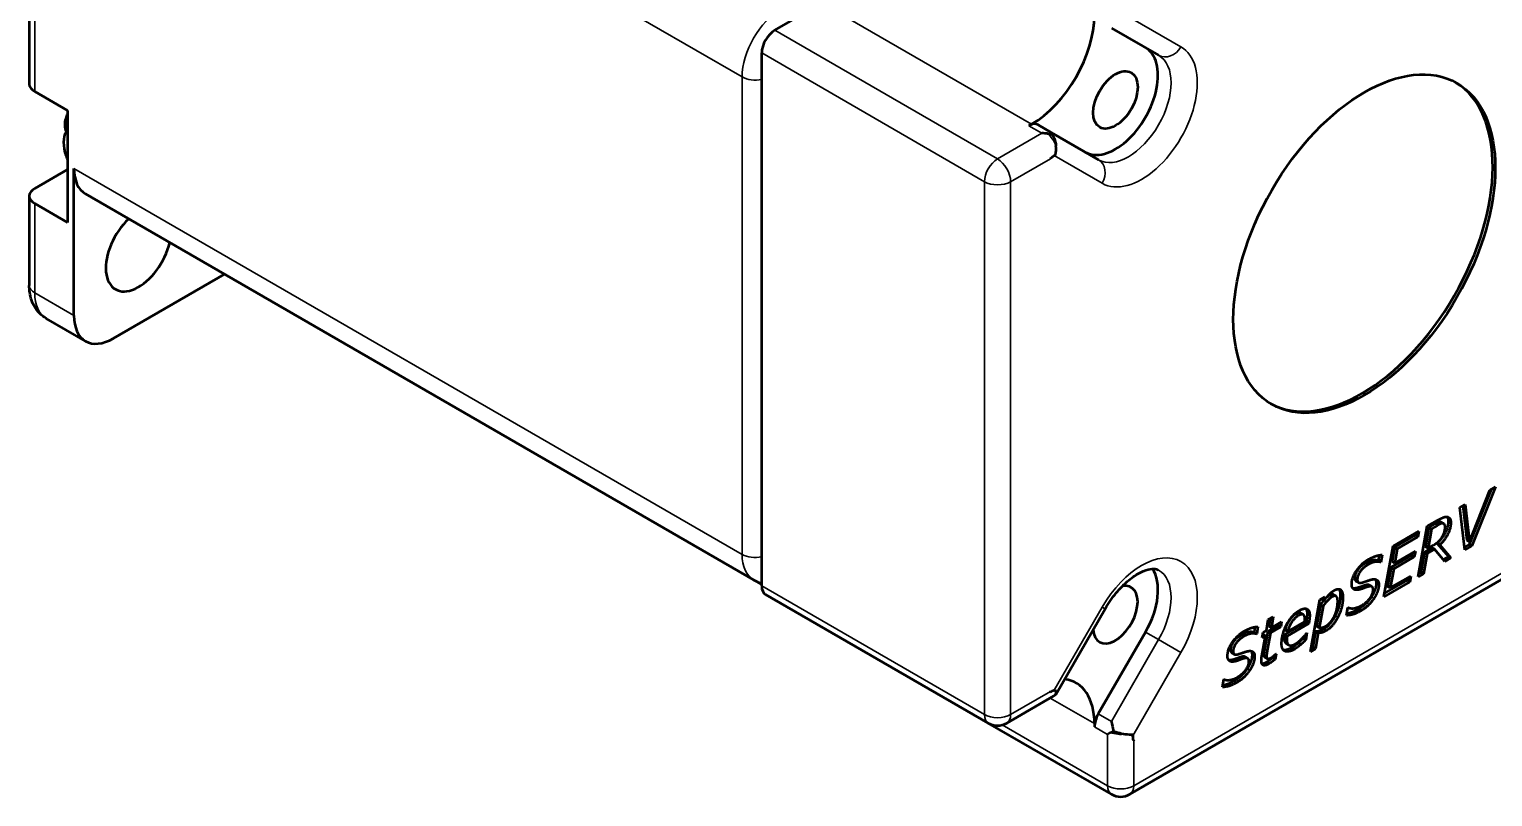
# Model space of a CAD drawing. Header units: millimetres. Extents: x -582 to 755, y -119 to 351.
# Drawn here: x -202.7 to -123.7, y 216.6 to 258 of the extents above; entities that cross this region are included whole.
import ezdxf

# ---------------------------------------------------------------- set-up
doc = ezdxf.new("R2010")
doc.units = ezdxf.units.MM
doc.header["$LTSCALE"] = 1.2
doc.layers.add('외형선(ISO)', color=7, linetype='Continuous', lineweight=50)
doc.layers.add('좁은 외형선(ISO)', color=7, linetype='Continuous', lineweight=35)

msp = doc.modelspace()

# ---------------------------------------------------------------- linework, layer by layer
at = {"layer": '외형선(ISO)', "color": 0}
for p, q in [((-202.7284, 285.8661), (-202.7284, 255.0841)), ((-162.4839, 257.9827), (-159.9383, 259.4524)), ((-144.3163, 258.105), (-141.767, 256.6331)), ((-163.191, 228.0173), (-163.191, 256.758)), ((-202.4355, 254.6759), (-200.6677, 253.6553)), ((-200.6677, 253.6553), (-200.6677, 247.6132)), ((-148.6246, 252.9204), (-148.7734, 252.8345)), ((-147.5663, 252.4758), (-148.2734, 252.8841)), ((-147.7688, 252.408), (-147.7687, 252.408)), ((-145.017, 251.004), (-147.5663, 252.4758)), ((-200.6677, 250.4709), (-202.4355, 249.4503)), ((-200.3141, 242.5917), (-200.3141, 250.5363)), ((-147.628, 251.068), (-147.6282, 251.0682)), ((-147.628, 251.068), (-147.6092, 251.0572)), ((-202.7284, 249.0421), (-202.7284, 244.2247)), ((-199.6928, 249.1629), (-163.6304, 228.3423)), ((-200.6677, 247.6132), (-202.4355, 248.6338)), ((-192.1913, 244.8319), (-198.1928, 241.367)), ((-199.6928, 241.2184), (-201.8141, 242.4432)), ((-123.8177, 233.2245), (-124.996, 230.258)), ((-124.9844, 230.3973), (-123.89, 233.1827)), ((-123.5921, 233.3547), (-124.8545, 230.1764)), ((-123.89, 233.1827), (-123.5921, 233.3547)), ((-125.5126, 232.2459), (-125.2199, 232.4149)), ((-125.3435, 232.3436), (-125.1258, 230.479)), ((-125.2199, 232.4149), (-124.9844, 230.3973)), ((-127.2685, 231.2321), (-126.6919, 231.5651)), ((-125.2303, 229.9594), (-125.5126, 232.2459)), ((-118.4261, 231.1521), (-143.3163, 216.7817)), ((-129.1128, 230.1674), (-127.717, 230.9732)), ((-127.9139, 230.7469), (-129.0273, 230.104)), ((-127.8912, 230.8726), (-127.9139, 230.7469)), ((-127.7724, 230.6653), (-127.9139, 230.7469)), ((-127.717, 230.9732), (-127.7724, 230.6653)), ((-127.7586, 228.4997), (-127.2685, 231.2321)), ((-127.1796, 231.1788), (-127.3666, 230.129)), ((-127.0382, 231.0972), (-127.2252, 230.0474)), ((-126.861, 231.3628), (-127.1796, 231.1788)), ((-127.0382, 231.0972), (-127.1796, 231.1788)), ((-126.7196, 231.2811), (-127.0382, 231.0972)), ((-126.3713, 231.3691), (-126.5127, 231.4508)), ((-129.6028, 227.4349), (-129.1128, 230.1674)), ((-129.0273, 230.104), (-129.1659, 229.3302)), ((-128.8859, 230.0224), (-129.0273, 230.104)), ((-128.8859, 230.0224), (-129.0244, 229.2485)), ((-129.0244, 229.2485), (-127.9092, 229.8924)), ((-127.7724, 230.6653), (-128.8859, 230.0224)), ((-127.9092, 229.8924), (-127.9647, 229.5845)), ((-127.0151, 230.072), (-127.4186, 229.8391)), ((-127.2252, 230.0474), (-127.3666, 230.129)), ((-126.8737, 229.9904), (-127.2772, 229.7574)), ((-127.2252, 230.0474), (-126.9274, 230.2193)), ((-126.8737, 229.9904), (-127.0151, 230.072)), ((-126.3161, 229.3325), (-126.8737, 229.9904)), ((-126.738, 230.31), (-126.1268, 229.6051)), ((-126.5966, 230.2283), (-126.738, 230.31)), ((-126.5966, 230.2283), (-125.9853, 229.5235)), ((-124.996, 230.258), (-125.2491, 230.1118)), ((-124.8545, 230.1764), (-125.2303, 229.9594)), ((-124.9844, 230.3973), (-125.1258, 230.479)), ((-124.8545, 230.1764), (-124.996, 230.258)), ((-129.914, 229.3822), (-129.9347, 229.3702)), ((-129.7933, 229.2885), (-129.9347, 229.3702)), ((-129.8662, 229.6706), (-129.914, 229.3822)), ((-129.7725, 229.3005), (-129.914, 229.3822)), ((-129.7725, 229.3005), (-129.7933, 229.2885)), ((-129.7085, 229.6875), (-129.7725, 229.3005)), ((-128.1061, 229.6661), (-129.2213, 229.0223)), ((-129.0244, 229.2485), (-129.1659, 229.3302)), ((-127.9647, 229.5845), (-129.0799, 228.9406)), ((-128.0835, 229.7918), (-128.1061, 229.6661)), ((-127.9647, 229.5845), (-128.1061, 229.6661)), ((-127.4186, 229.8391), (-127.6143, 228.7463)), ((-127.2772, 229.7574), (-127.4729, 228.6647)), ((-127.2772, 229.7574), (-127.4186, 229.8391)), ((-126.1268, 229.6051), (-126.409, 229.4422)), ((-125.9853, 229.5235), (-126.3161, 229.3325)), ((-125.9853, 229.5235), (-126.1268, 229.6051)), ((-163.191, 228.0886), (-163.6304, 228.3423)), ((-128.3468, 228.3234), (-129.5702, 227.6171)), ((-129.2213, 229.0223), (-129.4066, 227.9875)), ((-129.0799, 228.9406), (-129.2652, 227.9058)), ((-129.2652, 227.9058), (-128.1499, 228.5497)), ((-129.0799, 228.9406), (-129.2213, 229.0223)), ((-128.3242, 228.4491), (-128.3468, 228.3234)), ((-128.2054, 228.2418), (-128.3468, 228.3234)), ((-128.1499, 228.5497), (-128.2054, 228.2418)), ((-127.4729, 228.6647), (-127.7586, 228.4997)), ((-127.6143, 228.7463), (-127.7259, 228.6819)), ((-127.4729, 228.6647), (-127.6143, 228.7463)), ((-150.9631, 220.6193), (-162.9839, 227.5595)), ((-132.1892, 227.4616), (-132.3306, 227.5432)), ((-130.9727, 228.1936), (-131.1141, 228.2752)), ((-130.2558, 227.9765), (-130.3972, 228.0582)), ((-128.2054, 228.2418), (-129.6028, 227.4349)), ((-129.2652, 227.9058), (-129.4066, 227.9875)), ((-147.3199, 222.1619), (-144.651, 226.7846)), ((-133.5719, 224.4655), (-133.0679, 227.272)), ((-133.0327, 227.0037), (-133.2405, 225.8419)), ((-132.8913, 226.922), (-133.0991, 225.7603)), ((-133.0679, 227.272), (-132.8013, 227.4259)), ((-132.8913, 226.922), (-133.0327, 227.0037)), ((-132.9751, 227.3256), (-132.9808, 227.2936)), ((-132.8394, 227.212), (-132.9808, 227.2936)), ((-132.8013, 227.4259), (-132.8394, 227.212)), ((-131.6237, 226.4281), (-131.5544, 226.8421)), ((-131.5544, 226.8421), (-131.5354, 226.853)), ((-135.9512, 225.6073), (-135.8456, 226.1962)), ((-135.8456, 226.1962), (-135.5772, 226.3512)), ((-135.7513, 226.2506), (-135.8242, 225.8439)), ((-135.5772, 226.3512), (-135.6828, 225.7623)), ((-135.6828, 225.7623), (-135.1304, 226.0812)), ((-135.3035, 225.9813), (-135.3203, 225.8849)), ((-135.1304, 226.0812), (-135.1789, 225.8033)), ((-133.8033, 226.0649), (-134.9774, 225.387)), ((-133.6619, 225.9832), (-134.836, 225.3054)), ((-134.7979, 225.5553), (-133.8853, 226.0822)), ((-133.9586, 226.4695), (-134.1, 226.5512)), ((-133.6619, 225.9832), (-133.8033, 226.0649)), ((-142.4742, 225.5277), (-145.0234, 221.1123)), ((-136.6156, 225.513), (-136.6364, 225.501)), ((-136.495, 225.4193), (-136.6364, 225.501)), ((-136.5678, 225.8015), (-136.6156, 225.513)), ((-136.4742, 225.4313), (-136.6156, 225.513)), ((-136.4742, 225.4313), (-136.495, 225.4193)), ((-136.4101, 225.8183), (-136.4742, 225.4313)), ((-136.1988, 224.2266), (-136.0014, 225.3284)), ((-136.1815, 225.2244), (-136.133, 225.5023)), ((-136.0014, 225.3284), (-136.1815, 225.2244)), ((-136.1428, 225.41), (-136.1498, 225.406)), ((-136.0014, 225.3284), (-136.1428, 225.41)), ((-136.133, 225.5023), (-135.9512, 225.6073)), ((-135.8744, 225.565), (-136.0459, 224.6182)), ((-135.733, 225.4833), (-135.9045, 224.5365)), ((-135.3203, 225.8849), (-135.8744, 225.565)), ((-135.733, 225.4833), (-135.8744, 225.565)), ((-135.6828, 225.7623), (-135.8242, 225.8439)), ((-135.1789, 225.8033), (-135.733, 225.4833)), ((-135.1789, 225.8033), (-135.3203, 225.8849)), ((-134.836, 225.3054), (-134.9774, 225.387)), ((-134.7979, 225.5553), (-134.9393, 225.637)), ((-133.9519, 225.2601), (-133.9626, 225.1931)), ((-133.8212, 225.1114), (-133.9626, 225.1931)), ((-133.7624, 225.4793), (-133.8212, 225.1114)), ((-133.7779, 225.4703), (-133.7624, 225.4793)), ((-133.2908, 225.565), (-133.4449, 224.7022)), ((-133.1493, 225.4833), (-133.3035, 224.6205)), ((-133.1493, 225.4833), (-133.2908, 225.565)), ((-133.0991, 225.7603), (-133.2405, 225.8419)), ((-137.6744, 224.3244), (-137.8158, 224.406)), ((-135.43, 224.3526), (-135.4802, 224.0576)), ((-135.4438, 224.3446), (-135.43, 224.3526)), ((-134.7386, 224.8288), (-134.88, 224.9105)), ((-134.0948, 224.8495), (-134.2363, 224.9311)), ((-133.3035, 224.6205), (-133.5719, 224.4655)), ((-133.4449, 224.7022), (-133.5392, 224.6477)), ((-133.3035, 224.6205), (-133.4449, 224.7022)), ((-136.9574, 224.1073), (-137.0988, 224.189)), ((-135.8897, 224.0881), (-136.0311, 224.1697)), ((-135.6119, 224.1964), (-135.6216, 224.1393)), ((-135.4802, 224.0576), (-135.6216, 224.1393)), ((-138.3254, 222.5589), (-138.2561, 222.9729)), ((-138.2561, 222.9729), (-138.237, 222.9839)), ((-147.4175, 222.089), (-149.9631, 220.6193)), ((-147.628, 222.284), (-147.6282, 222.2841)), ((-147.628, 222.284), (-147.6092, 222.3165)), ((-144.3163, 216.7817), (-150.9631, 220.6193)), ((-145.2305, 220.5872), (-145.2305, 220.4154)), ((-144.3588, 220.1021), (-144.5234, 220.0071)), ((-143.128, 219.6859), (-143.1282, 219.686)), ((-143.1092, 219.7184), (-143.128, 219.6859))]:
    msp.add_line(p, q, dxfattribs=at)
for centre, radius, start, end in [((-197.8746, 252.2468), 3.05, 156.314066, 161.261793), ((-197.8746, 252.2468), 3.05, 198.738207, 203.685934), ((-150.4631, 221.4853), 1, 240, 300), ((-143.8163, 217.6478), 1, 240, 300)]:
    msp.add_arc(centre, radius, start, end, dxfattribs=at)
for centre, major_axis, ratio, start_param, end_param in [((-148.6246, 256.8396), (-2.4, -4.1569), 0.5773503, 0.7853982, 2.3561945), ((-162.4839, 257.1662), (-0.5, -0.866), 0.5773503, 3.9269908, 5.4977871), ((-144.0992, 254.2268), (-1.625, -2.8146), 0.5773503, 0, 3.1415927), ((-130.8055, 246.5517), (5, 8.6603), 0.5773503, 3.1557353, 6.2690427), ((-201.7284, 255.0841), (-1, 0), 0.5773503, 0, 0.7853982), ((-197.8746, 252.9), (-2.9432, 0), 0.5773503, 6.0897819, 6.5126572), ((-148.7734, 252.018), (0.5, 0.866), 0.5773503, 0, 0.7853982), ((-199.6424, 251.2262), (-0.8736, 1.5131), 0.5773503, 0.3097767, 1.2610197), ((-148.0663, 251.6098), (1.4142, 0), 0.5773503, 1.358812, 1.5707963), ((-148.0663, 251.6098), (0.5, 0.866), 0.2391463, 5.8866711, 6.2831853), ((-197.8746, 251.5936), (-2.9432, 0), 0.5773503, 0.1372633, 0.2294719), ((-148.0589, 256.513), (-3.5, -6.0622), 0.5773503, 0.8725739, 0.9183364), ((-148.0663, 251.6098), (0, -1.0668), 0.7174389, 1.2529648, 1.7109225), ((-198.1928, 251.761), (-1.5, -2.5981), 0.5773503, 5.4977871, 6.2831853), ((-201.7284, 249.0421), (-1, 0), 0.5773503, 5.4977871, 7.0685835), ((-196.8281, 246.1802), (-1.25, -2.1651), 0.5773503, 4.2340708, 8.3322998), ((-198.1928, 243.8165), (-1.5, -2.5981), 0.5773503, 5.4977871, 7.0685835), ((-144.0992, 226.4659), (1.625, 2.8146), 0.5773503, 4.712389, 6.0176205), ((-162.4839, 228.4255), (-0.5, -0.866), 0.5773503, 5.4977871, 6.2831853), ((-144.0992, 226.4659), (0.85, 1.4722), 0.5773503, 2.4349865, 6.7572081), ((-148.6246, 218.6276), (2.4, 4.1569), 0.5773503, 5.4977871, 6.5152064), ((-148.3163, 222.7248), (-0.7071, -1.2247), 0.5773503, 1.5442114, 1.5707963), ((-148.0589, 216.3414), (-3.5, -6.0622), 0.5773503, 3.7940526, 3.8398151), ((-148.0663, 222.8691), (-0.7294, 0.7294), 0.3178372, 3.3092063, 3.767164), ((-144.5234, 220.8236), (0.5, 0.866), 0.5773503, 1.5707963, 2.3561945), ((-143.8163, 220.4154), (0.3488, -1.3019), 0.3178372, 4.4046491, 4.8011633), ((-143.8163, 220.4154), (0.9964, -0.267), 0.3178372, 5.0499211, 5.5078788), ((-148.0589, 216.3414), (3.5, 6.0622), 0.5773503, 5.5849628, 5.6307254)]:
    msp.add_ellipse(centre, major_axis=major_axis, ratio=ratio, start_param=start_param, end_param=end_param, dxfattribs=at)
for centre, major_axis in [((-144.0992, 254.2268), (-0.85, -1.4722)), ((-130.6641, 246.4701), (-5, -8.6603))]:
    msp.add_ellipse(centre, major_axis=major_axis, ratio=0.5773503, dxfattribs=at)
for points, degree, knots in [([(-147.7687, 252.408), (-147.7185, 252.4017), (-147.6674, 252.3932), (-147.5858, 252.3767), (-147.5554, 252.3699), (-147.5251, 252.3624)], 3, [-0.030439735, -0.030439735, -0.030439735, -0.030439735, -0.014713594, -0.014713594, -0.005293699, -0.005293699, -0.005293699, -0.005293699]), ([(-147.5251, 252.3624), (-147.4813, 252.3012), (-147.4433, 252.2333), (-147.3573, 252.0357), (-147.3226, 251.8988), (-147.3084, 251.7588)], 3, [-0.066857709, -0.066857709, -0.066857709, -0.066857709, -0.042224925, -0.042224925, -0.000014896, -0.000014896, -0.000014896, -0.000014896]), ([(-201.8141, 242.4432), (-201.945, 242.5187), (-202.0653, 242.6124), (-202.2739, 242.8235), (-202.3623, 242.9406), (-202.5071, 243.1852), (-202.5637, 243.3126), (-202.6504, 243.5706), (-202.6805, 243.7012), (-202.7195, 243.9628), (-202.7284, 244.0939), (-202.7284, 244.2247)], 3, [2.35619449, 2.35619449, 2.35619449, 2.35619449, 2.51327412, 2.51327412, 2.67035376, 2.67035376, 2.82743339, 2.82743339, 2.98451302, 2.98451302, 3.14159265, 3.14159265, 3.14159265, 3.14159265]), ([(-126.1927, 231.7398), (-126.1877, 231.7332), (-126.1371, 231.6567), (-126.1371, 231.5147)], 2, [0.8987766, 0.8987766, 0.8987766, 1, 2, 2, 2]), ([(-163.6304, 228.3423), (-163.4995, 228.2667), (-163.3583, 228.2094), (-163.2068, 228.1698), (-163.1989, 228.1678), (-163.191, 228.1658)], 3, [3.92699082, 3.92699082, 3.92699082, 3.92699082, 4.08407045, 4.08407045, 4.09269556, 4.09269556, 4.09269556, 4.09269556]), ([(-144.651, 226.7846), (-144.4741, 227.0909), (-144.2713, 227.3823), (-143.8395, 227.9017), (-143.6108, 228.1301), (-143.1623, 228.4996), (-142.9426, 228.6425), (-142.5469, 228.8399), (-142.3704, 228.8964), (-142.0764, 228.947), (-141.9649, 228.939), (-141.8382, 228.9074), (-141.8012, 228.892), (-141.767, 228.8723)], 3, [2.3561945, 2.3561945, 2.3561945, 2.3561945, 2.6451898, 2.6451898, 2.9313596, 2.9313596, 3.2095526, 3.2095526, 3.4792288, 3.4792288, 3.7628102, 3.7628102, 3.9269908, 3.9269908, 3.9269908, 3.9269908]), ([(-131.185, 228.4444), (-131.185, 228.3364), (-131.1226, 228.2801), (-131.1141, 228.2752)], 2, [0, 0, 0, 1, 1.1267606, 1.1267606, 1.1267606]), ([(-131.0049, 226.7447), (-131.2127, 226.6248), (-131.5045, 226.5346), (-131.6083, 226.5205)], 2, [0, 0, 0, 1, 1.5675889, 1.5675889, 1.5675889]), ([(-137.8867, 224.5752), (-137.8867, 224.4672), (-137.8242, 224.4109), (-137.8158, 224.406)], 2, [0, 0, 0, 1, 1.1267606, 1.1267606, 1.1267606]), ([(-137.7066, 222.8755), (-137.9144, 222.7556), (-138.2062, 222.6655), (-138.3099, 222.6513)], 2, [0, 0, 0, 1, 1.5675889, 1.5675889, 1.5675889]), ([(-147.3622, 222.1204), (-147.3659, 222.1183), (-147.3695, 222.1163), (-147.3769, 222.1121), (-147.3806, 222.1101), (-147.388, 222.1059), (-147.3917, 222.1038), (-147.399, 222.0996), (-147.4027, 222.0975), (-147.4101, 222.0932), (-147.4138, 222.0911), (-147.4175, 222.089)], 3, [3.125031252, 3.125031252, 3.125031252, 3.125031252, 3.128343532, 3.128343532, 3.131655813, 3.131655813, 3.134968093, 3.134968093, 3.138280373, 3.138280373, 3.141592654, 3.141592654, 3.141592654, 3.141592654]), ([(-144.3588, 220.1021), (-144.3283, 220.1198), (-144.2953, 220.1375), (-144.2403, 220.1669), (-144.2191, 220.1781), (-144.1975, 220.1895)], 3, [-0.030439735, -0.030439735, -0.030439735, -0.030439735, -0.014713594, -0.014713594, -0.005293699, -0.005293699, -0.005293699, -0.005293699]), ([(-144.1975, 220.1895), (-144.1226, 220.1619), (-144.0448, 220.1368), (-143.8306, 220.0766), (-143.6947, 220.0476), (-143.5664, 220.0281)], 3, [-0.066857709, -0.066857709, -0.066857709, -0.066857709, -0.042224925, -0.042224925, -0.000014896, -0.000014896, -0.000014896, -0.000014896])]:
    msp.add_open_spline(points, degree=degree, knots=knots, dxfattribs=at)
for points, degree in [([(-147.6282, 251.0682), (-147.5322, 251.1336), (-147.4354, 251.2031), (-147.3393, 251.2764)], 3), ([(-147.3393, 251.2764), (-147.36, 251.2591), (-147.3813, 251.2425), (-147.4029, 251.2267)], 3), ([(-126.5354, 231.4608), (-126.5908, 231.4788), (-126.7467, 231.4288), (-126.861, 231.3628)], 2), ([(-126.1371, 231.5147), (-126.1371, 231.2088), (-126.4679, 230.5559), (-126.738, 230.31)], 2), ([(-126.6919, 231.5651), (-126.4979, 231.677), (-126.2555, 231.759), (-126.1672, 231.734)], 2), ([(-126.5127, 231.4508), (-126.5232, 231.4568), (-126.5354, 231.4608)], 2), ([(-126.1672, 231.734), (-126.0875, 231.714), (-125.9957, 231.5751), (-125.9957, 231.4331)], 2), ([(-126.394, 231.3791), (-126.4494, 231.3971), (-126.6053, 231.3471), (-126.7196, 231.2811)], 2), ([(-125.9957, 231.4331), (-125.9957, 231.1272), (-126.3265, 230.4743), (-126.5966, 230.2283)], 2), ([(-126.4996, 230.5983), (-126.4061, 230.7362), (-126.3022, 231.0422), (-126.3022, 231.1821)], 2), ([(-126.3022, 231.1821), (-126.3022, 231.2701), (-126.3473, 231.3641), (-126.394, 231.3791)], 2), ([(-126.9274, 230.2193), (-126.7888, 230.2993), (-126.5828, 230.4783), (-126.4996, 230.5983)], 2), ([(-131.3466, 228.1058), (-131.3466, 228.4557), (-130.8323, 229.2186), (-130.4254, 229.4535)], 2), ([(-130.617, 229.2382), (-130.875, 229.0892), (-131.185, 228.6463), (-131.185, 228.4444)], 2), ([(-130.4756, 229.1566), (-130.7336, 229.0076), (-131.0436, 228.5647), (-131.0436, 228.3627)], 2), ([(-129.9347, 229.3702), (-130.0352, 229.4202), (-130.4092, 229.3582), (-130.617, 229.2382)], 2), ([(-129.7933, 229.2885), (-129.8938, 229.3385), (-130.2678, 229.2765), (-130.4756, 229.1566)], 2), ([(-130.4254, 229.4535), (-130.202, 229.5825), (-129.8401, 229.6855), (-129.7085, 229.6875)], 2), ([(-131.0436, 228.3627), (-131.0436, 228.2548), (-130.9328, 228.1548), (-130.789, 228.1958)], 2), ([(-130.789, 228.1958), (-130.699, 228.2238), (-130.3959, 228.3267), (-130.2938, 228.3557)], 2), ([(-130.2938, 228.3557), (-130.0912, 228.4087), (-129.8816, 228.2758), (-129.8816, 228.0838)], 2), ([(-130.0759, 228.3749), (-130.0231, 228.3018), (-130.0231, 228.1654)], 2), ([(-132.8394, 227.212), (-132.7078, 227.3939), (-132.4497, 227.6809), (-132.2956, 227.7699)], 2), ([(-132.3306, 227.5432), (-132.4049, 227.5861), (-132.5513, 227.5016)], 2), ([(-132.2956, 227.7699), (-132.0636, 227.9038), (-131.8194, 227.7129), (-131.8194, 227.4129)], 2), ([(-132.0415, 227.8472), (-131.9608, 227.7385), (-131.9608, 227.4946)], 2), ([(-130.8774, 227.8328), (-131.1007, 227.7619), (-131.3466, 227.8978), (-131.3466, 228.1058)], 2), ([(-131.0188, 227.9145), (-131.1786, 227.8637), (-131.287, 227.8841)], 2), ([(-130.5564, 228.0655), (-130.6482, 228.0425), (-130.9045, 227.9485), (-131.0188, 227.9145)], 2), ([(-130.415, 227.9838), (-130.5068, 227.9608), (-130.7631, 227.8668), (-130.8774, 227.8328)], 2), ([(-130.815, 226.959), (-130.512, 227.134), (-130.1881, 227.5989), (-130.1881, 227.8148)], 2), ([(-130.3972, 228.0582), (-130.4545, 228.0912), (-130.5564, 228.0655)], 2), ([(-130.1881, 227.8148), (-130.1881, 227.9288), (-130.3042, 228.0118), (-130.415, 227.9838)], 2), ([(-130.0231, 228.1654), (-130.0231, 228.0035), (-130.1599, 227.6066), (-130.2828, 227.4216)], 2), ([(-129.8816, 228.0838), (-129.8816, 227.9218), (-130.0184, 227.5249), (-130.1414, 227.3399)], 2), ([(-134.1676, 226.6891), (-133.8974, 226.845), (-133.61, 226.6991), (-133.61, 226.4191)], 2), ([(-133.8232, 226.7931), (-133.7514, 226.6986), (-133.7514, 226.5008)], 2), ([(-132.8584, 227.2229), (-132.9507, 227.1157), (-133.0327, 227.0037)], 2), ([(-132.4099, 227.4199), (-132.5277, 227.3519), (-132.7822, 227.071), (-132.8913, 226.922)], 2), ([(-132.5513, 227.5016), (-132.6304, 227.4559), (-132.7138, 227.3776)], 2), ([(-132.0999, 227.191), (-132.0999, 227.3869), (-132.2471, 227.5139), (-132.4099, 227.4199)], 2), ([(-132.261, 226.4261), (-132.1796, 226.6111), (-132.0999, 226.997), (-132.0999, 227.191)], 2), ([(-131.9608, 227.4946), (-131.9608, 227.2206), (-132.108, 226.6558), (-132.2292, 226.4178)], 2), ([(-131.8194, 227.4129), (-131.8194, 227.139), (-131.9666, 226.5741), (-132.0878, 226.3362)], 2), ([(-131.5354, 226.853), (-131.3986, 226.7821), (-131.0003, 226.852), (-130.815, 226.959)], 2), ([(-130.2828, 227.4216), (-130.4144, 227.2236), (-130.7659, 226.8827), (-131.0049, 226.7447)], 2), ([(-130.1414, 227.3399), (-130.273, 227.142), (-130.6245, 226.8011), (-130.8635, 226.6631)], 2), ([(-135.1287, 224.9065), (-135.1287, 225.4123), (-134.5762, 226.4531), (-134.1676, 226.6891)], 2), ([(-134.3661, 226.4938), (-134.5687, 226.3768), (-134.8822, 225.9059), (-134.9393, 225.637)], 2), ([(-134.2247, 226.4121), (-134.4273, 226.2952), (-134.7408, 225.8243), (-134.7979, 225.5553)], 2), ([(-134.1, 226.5512), (-134.1834, 226.5993), (-134.3661, 226.4938)], 2), ([(-133.8732, 226.2412), (-133.8732, 226.4171), (-134.0394, 226.5191), (-134.2247, 226.4121)], 2), ([(-133.8853, 226.0822), (-133.8784, 226.1342), (-133.8732, 226.2032), (-133.8732, 226.2412)], 2), ([(-133.7514, 226.5008), (-133.7514, 226.4508), (-133.7756, 226.2228), (-133.8033, 226.0649)], 2), ([(-133.61, 226.4191), (-133.61, 226.3691), (-133.6342, 226.1412), (-133.6619, 225.9832)], 2), ([(-132.2292, 226.4178), (-132.3504, 226.1759), (-132.676, 225.7879), (-132.8596, 225.682)], 2), ([(-132.7199, 225.8653), (-132.5727, 225.9502), (-132.3372, 226.2502), (-132.261, 226.4261)], 2), ([(-132.0878, 226.3362), (-132.209, 226.0942), (-132.5346, 225.7063), (-132.7181, 225.6003)], 2), ([(-130.8635, 226.6631), (-131.0713, 226.5431), (-131.4436, 226.4281), (-131.6237, 226.4281)], 2), ([(-138.0483, 224.2366), (-138.0483, 224.5865), (-137.534, 225.3494), (-137.127, 225.5843)], 2), ([(-137.3187, 225.369), (-137.5767, 225.2201), (-137.8867, 224.7771), (-137.8867, 224.5752)], 2), ([(-137.1772, 225.2874), (-137.4353, 225.1384), (-137.7452, 224.6955), (-137.7452, 224.4935)], 2), ([(-136.6364, 225.501), (-136.7368, 225.551), (-137.1109, 225.489), (-137.3187, 225.369)], 2), ([(-136.495, 225.4193), (-136.5954, 225.4693), (-136.9694, 225.4073), (-137.1772, 225.2874)], 2), ([(-137.127, 225.5843), (-136.9036, 225.7133), (-136.5417, 225.8163), (-136.4101, 225.8183)], 2), ([(-134.9774, 225.387), (-134.9861, 225.334), (-134.993, 225.2381), (-134.993, 225.1981)], 2), ([(-134.993, 225.1981), (-134.993, 224.9757), (-134.88, 224.9105)], 2), ([(-134.836, 225.3054), (-134.8447, 225.2524), (-134.8516, 225.1564), (-134.8516, 225.1164)], 2), ([(-134.3806, 224.8925), (-134.223, 224.9834), (-133.8905, 225.3174), (-133.7779, 225.4703)], 2), ([(-133.9626, 225.1931), (-134.0336, 225.1221), (-134.1479, 225.0081), (-134.2363, 224.9311)], 2), ([(-132.8596, 225.682), (-132.9877, 225.608), (-133.2024, 225.552), (-133.2908, 225.565)], 2), ([(-132.7181, 225.6003), (-132.8463, 225.5263), (-133.061, 225.4703), (-133.1493, 225.4833)], 2), ([(-133.0991, 225.7603), (-133.0073, 225.7553), (-132.8394, 225.7963), (-132.7199, 225.8653)], 2), ([(-137.7452, 224.4935), (-137.7452, 224.3856), (-137.6344, 224.2856), (-137.4907, 224.3266)], 2), ([(-137.4907, 224.3266), (-137.4006, 224.3546), (-137.0976, 224.4575), (-136.9954, 224.4865)], 2), ([(-136.9954, 224.4865), (-136.7928, 224.5395), (-136.5833, 224.4066), (-136.5833, 224.2146)], 2), ([(-136.7776, 224.5057), (-136.7247, 224.4326), (-136.7247, 224.2962)], 2), ([(-136.0459, 224.6182), (-136.0597, 224.5462), (-136.0822, 224.3652), (-136.0822, 224.3172)], 2), ([(-135.9045, 224.5365), (-135.9183, 224.4645), (-135.9408, 224.2836), (-135.9408, 224.2356)], 2), ([(-134.4221, 224.6105), (-134.7529, 224.4196), (-135.1287, 224.5605), (-135.1287, 224.9065)], 2), ([(-134.5635, 224.6922), (-134.8573, 224.5226), (-135.0383, 224.5592)], 2), ([(-134.8516, 225.1164), (-134.8516, 224.8845), (-134.6057, 224.7625), (-134.3806, 224.8925)], 2), ([(-134.2363, 224.9311), (-134.3246, 224.8561), (-134.4614, 224.7512), (-134.5635, 224.6922)], 2), ([(-134.0948, 224.8495), (-134.1832, 224.7745), (-134.32, 224.6695), (-134.4221, 224.6105)], 2), ([(-133.8212, 225.1114), (-133.8922, 225.0404), (-134.0065, 224.9264), (-134.0948, 224.8495)], 2), ([(-137.579, 223.9637), (-137.8024, 223.8927), (-138.0483, 224.0286), (-138.0483, 224.2366)], 2), ([(-137.7204, 224.0453), (-137.8803, 223.9945), (-137.9887, 224.0149)], 2), ([(-137.2581, 224.1963), (-137.3498, 224.1733), (-137.6061, 224.0793), (-137.7204, 224.0453)], 2), ([(-137.1166, 224.1146), (-137.2084, 224.0916), (-137.4647, 223.9976), (-137.579, 223.9637)], 2), ([(-137.5167, 223.0898), (-137.2136, 223.2648), (-136.8898, 223.7297), (-136.8898, 223.9457)], 2), ([(-137.0988, 224.189), (-137.1561, 224.222), (-137.2581, 224.1963)], 2), ([(-136.8898, 223.9457), (-136.8898, 224.0596), (-137.0058, 224.1426), (-137.1166, 224.1146)], 2), ([(-136.7247, 224.2962), (-136.7247, 224.1343), (-136.8615, 223.7374), (-136.9844, 223.5524)], 2), ([(-136.5833, 224.2146), (-136.5833, 224.0526), (-136.7201, 223.6557), (-136.843, 223.4708)], 2), ([(-136.2231, 223.9906), (-136.2231, 224.0446), (-136.211, 224.1536), (-136.1988, 224.2266)], 2), ([(-135.8109, 223.8147), (-136.0084, 223.7007), (-136.2231, 223.7767), (-136.2231, 223.9906)], 2), ([(-135.9524, 223.8963), (-136.0959, 223.8135), (-136.1918, 223.8109)], 2), ([(-136.0822, 224.3172), (-136.0822, 224.1992), (-136.0311, 224.1697)], 2), ([(-135.6216, 224.1393), (-135.7013, 224.0713), (-135.8831, 223.9363), (-135.9524, 223.8963)], 2), ([(-135.9408, 224.2356), (-135.9408, 224.1156), (-135.8352, 224.0586), (-135.6932, 224.1406)], 2), ([(-135.4802, 224.0576), (-135.5598, 223.9896), (-135.7417, 223.8547), (-135.8109, 223.8147)], 2), ([(-135.6932, 224.1406), (-135.6343, 224.1746), (-135.4733, 224.3136), (-135.4438, 224.3446)], 2), ([(-137.5651, 222.7939), (-137.7729, 222.6739), (-138.1453, 222.5589), (-138.3254, 222.5589)], 2), ([(-138.237, 222.9839), (-138.1002, 222.9129), (-137.7019, 222.9829), (-137.5167, 223.0898)], 2), ([(-136.9844, 223.5524), (-137.1161, 223.3544), (-137.4676, 223.0135), (-137.7066, 222.8755)], 2), ([(-136.843, 223.4708), (-136.9746, 223.2728), (-137.3262, 222.9319), (-137.5651, 222.7939)], 2), ([(-147.4029, 222.3852), (-147.3813, 222.3943), (-147.36, 222.4038), (-147.3393, 222.4136)], 3), ([(-147.3084, 222.1886), (-147.3177, 222.1583), (-147.3357, 222.1352), (-147.3622, 222.1204)], 3), ([(-143.1641, 220.003), (-143.1595, 219.9786), (-143.1558, 219.9547), (-143.1529, 219.9315)], 3), ([(-143.1282, 219.686), (-143.1369, 219.7924), (-143.1487, 219.8984), (-143.1641, 220.003)], 3)]:
    msp.add_open_spline(points, degree=degree, dxfattribs=at)
at = {"layer": '좁은 외형선(ISO)', "color": 0}
for p, q in [((-202.4355, 254.6759), (-202.4355, 285.4578)), ((-164.2517, 255.4679), (-200.3141, 276.2886)), ((-159.9383, 259.4524), (-148.6246, 252.9204)), ((-140.5599, 257.0909), (-143.1529, 258.588)), ((-150.4631, 251.0425), (-162.4839, 257.9827)), ((-163.191, 256.758), (-151.1702, 249.8177)), ((-164.2517, 255.4679), (-164.2517, 229.7156)), ((-148.7734, 252.8345), (-148.0663, 252.4263)), ((-148.0663, 252.4263), (-150.4631, 251.0425)), ((-147.4029, 251.2267), (-144.8099, 249.7297)), ((-164.2517, 229.7156), (-200.3141, 250.5363)), ((-149.756, 249.8177), (-147.6092, 251.0572)), ((-151.1702, 249.8177), (-151.1702, 221.0771)), ((-149.756, 221.0771), (-149.756, 249.8177)), ((-202.4355, 243.8165), (-202.4355, 248.6338)), ((-202.4355, 243.8165), (-200.3141, 242.5917)), ((-118.219, 231.6099), (-143.1092, 217.2395)), ((-126.394, 231.3791), (-126.5354, 231.4608)), ((-125.9957, 231.4331), (-126.1371, 231.5147)), ((-126.7196, 231.2811), (-126.861, 231.3628)), ((-130.4756, 229.1566), (-130.617, 229.2382)), ((-131.0436, 228.3627), (-131.185, 228.4444)), ((-151.1702, 221.0771), (-163.191, 228.0173)), ((-130.8774, 227.8328), (-131.0188, 227.9145)), ((-130.415, 227.9838), (-130.5564, 228.0655)), ((-129.8816, 228.0838), (-130.0231, 228.1654)), ((-144.8099, 226.8763), (-147.4029, 222.3852)), ((-144.8099, 226.8763), (-144.651, 226.7846)), ((-132.4099, 227.4199), (-132.5513, 227.5016)), ((-131.8194, 227.4129), (-131.9608, 227.4946)), ((-130.8635, 226.6631), (-131.0049, 226.7447)), ((-130.1414, 227.3399), (-130.2828, 227.4216)), ((-134.2247, 226.4121), (-134.3661, 226.4938)), ((-133.61, 226.4191), (-133.7514, 226.5008)), ((-132.0878, 226.3362), (-132.2292, 226.4178)), ((-141.767, 225.1195), (-142.4742, 225.5277)), ((-137.1772, 225.2874), (-137.3187, 225.369)), ((-134.8516, 225.1164), (-134.993, 225.1981)), ((-132.7181, 225.6003), (-132.8596, 225.682)), ((-141.767, 225.1195), (-144.3163, 220.704)), ((-143.1529, 219.9315), (-140.5599, 224.4226)), ((-140.5599, 224.4226), (-141.767, 225.1195)), ((-137.7452, 224.4935), (-137.8867, 224.5752)), ((-135.9045, 224.5365), (-136.0459, 224.6182)), ((-134.4221, 224.6105), (-134.5635, 224.6922)), ((-137.579, 223.9637), (-137.7204, 224.0453)), ((-137.1166, 224.1146), (-137.2581, 224.1963)), ((-136.5833, 224.2146), (-136.7247, 224.2962)), ((-135.9408, 224.2356), (-136.0822, 224.3172)), ((-135.8109, 223.8147), (-135.9524, 223.8963)), ((-137.5651, 222.7939), (-137.7066, 222.8755)), ((-136.843, 223.4708), (-136.9844, 223.5524)), ((-147.6092, 222.3165), (-149.756, 221.0771)), ((-147.6246, 221.9694), (-145.2305, 220.5872)), ((-144.5234, 217.2395), (-150.2043, 220.5194)), ((-145.2305, 220.4154), (-144.5234, 220.0071)), ((-144.3163, 220.704), (-145.0234, 221.1123)), ((-144.5234, 220.0071), (-144.5234, 217.2395)), ((-143.1092, 217.2395), (-143.1092, 219.7184))]:
    msp.add_line(p, q, dxfattribs=at)
for centre, major_axis, ratio, start_param, end_param in [((-162.1304, 256.6926), (-1.5, -2.5981), 0.5773503, 3.9269908, 5.4977871), ((-142.6849, 253.4103), (-2.125, -3.6806), 0.5773503, 0, 3.1415927), ((-141.267, 257.4992), (-0.5, -0.866), 0.8164966, 0, 1.5707963), ((-143.392, 253.8186), (1.625, 2.8146), 0.5773503, 3.1415927, 6.2831853), ((-163.5446, 255.8761), (-1, 0), 0.5773503, 0.7853982, 1.9321635), ((-147.9175, 251.6957), (-0.5, 0.866), 0.5773503, 4.4598161, 5.2858028), ((-150.4631, 250.226), (0.5, 0.866), 0.5773503, 0.7853982, 2.3561945), ((-150.4631, 250.226), (0.5, -0.866), 0.5773503, 0.7853982, 2.3561945), ((-145.517, 250.138), (0.5, 0.866), 0.8164966, 4.712389, 6.2831853), ((-150.4631, 250.226), (1, 0), 0.5773503, 3.9269908, 5.4977871), ((-201.7284, 244.2247), (-1, 0), 0.5773503, 0, 0.7853982), ((-200.3141, 245.0412), (-1.5, -2.5981), 0.5773503, 5.4977871, 6.2831853), ((-142.6849, 225.6494), (2.125, 3.6806), 0.5773503, 4.712389, 7.8539816), ((-163.5446, 230.1238), (-1, 0), 0.5773503, 0.7853982, 1.9321635), ((-162.1304, 230.9403), (-1.5, -2.5981), 0.5773503, 5.4977871, 6.2831853), ((-143.392, 226.0577), (1.625, 2.8146), 0.5773503, 4.712389, 6.2831853), ((-147.9175, 222.955), (0.5, -0.866), 0.5773503, 0, 0.2525729), ((-150.4631, 221.4853), (-0.5, -0.866), 0.5773503, 5.4977871, 6.2831853), ((-150.4631, 221.4853), (-1, 0), 0.5773503, 0.7853982, 2.3561945), ((-150.4631, 221.4853), (0.5, -0.866), 0.5773503, 0, 0.7853982), ((-143.8163, 220.5872), (-1, 0), 0.5773503, 0.9973901, 1.8233692), ((-143.8163, 217.6478), (1, 0), 0.5773503, 3.9269908, 5.4977871), ((-143.8163, 217.6478), (-0.5, -0.866), 0.5773503, 5.4977871, 6.2831853), ((-143.8163, 217.6478), (0.5, -0.866), 0.5773503, 0, 0.7853982)]:
    msp.add_ellipse(centre, major_axis=major_axis, ratio=ratio, start_param=start_param, end_param=end_param, dxfattribs=at)

doc.saveas('drawing.dxf')
